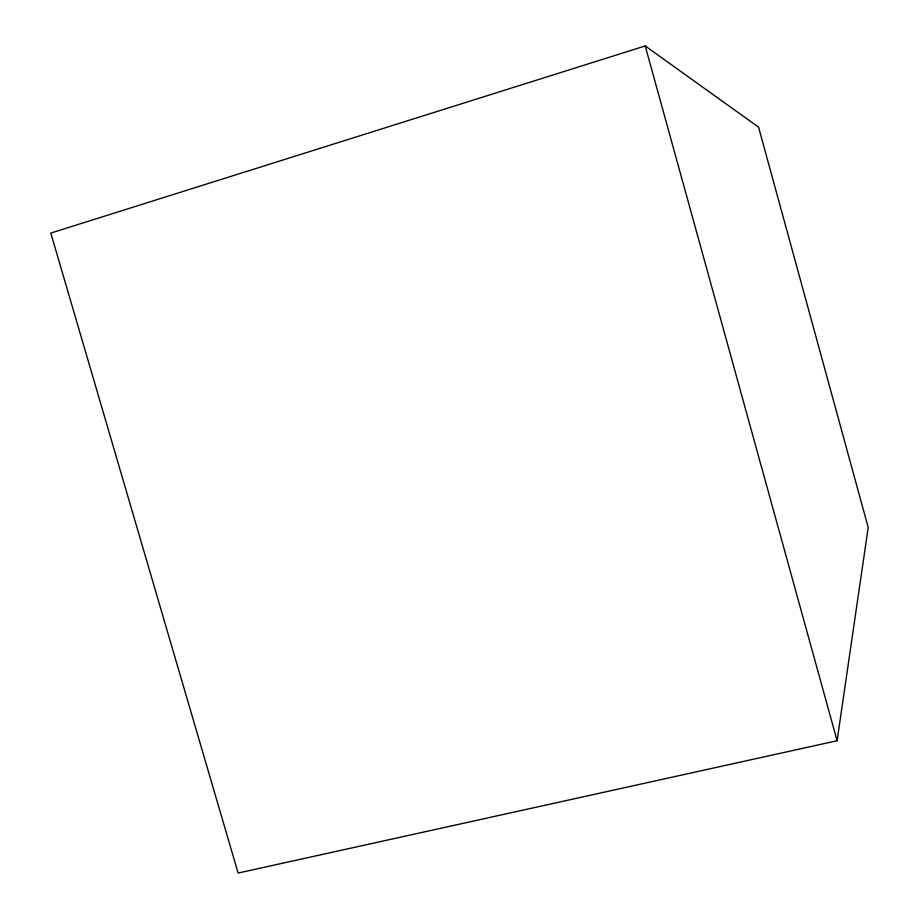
<?xml version="1.0" encoding="UTF-8"?>
<svg xmlns="http://www.w3.org/2000/svg" width="919" height="919" viewBox="0 0 919 919"><rect width="100%" height="100%" fill="white"/><g stroke="black" fill="none" stroke-linecap="round" stroke-linejoin="round"><path stroke-width="1.38" d="M837.106 740.737L868.202 527.437L758.577 127.155L645.207 45.95L50.798 233.081L238.124 873.05L837.106 740.737L645.207 45.95"/></g></svg>
